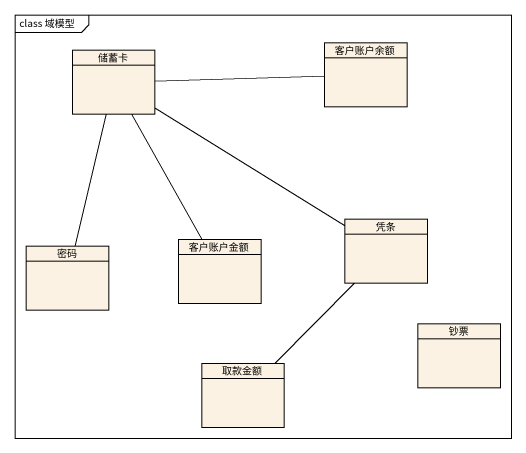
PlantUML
@startuml
mainframe class 域模型
hide circle
hide empty members
class 储蓄卡
class 客户账户余额
class 凭条
class 密码
class 客户账户金额
class 钞票
class 取款金额
储蓄卡 -right- 客户账户余额
储蓄卡 -- 凭条
储蓄卡 -- 密码
储蓄卡 -- 客户账户金额
凭条 -- 取款金额
@enduml
